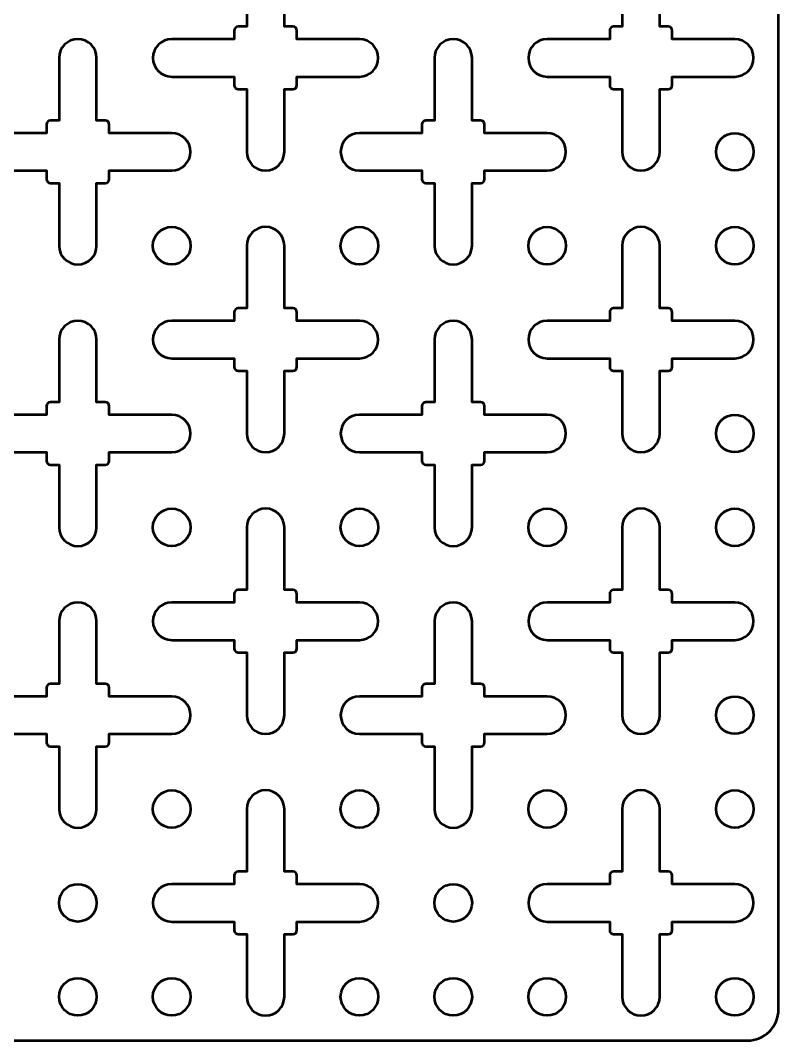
# Model space of a CAD drawing. Header units: centimetres. Extents: x -27.7 to 27.7, y -29.2 to 29.2.
# Drawn here: x 15.58 to 27.7, y -29.2 to -12.9 of the extents above; entities that cross this region are included whole.
import ezdxf

# ---------------------------------------------------------------- set-up
doc = ezdxf.new("R2010")
doc.units = ezdxf.units.CM
doc.header["$MEASUREMENT"] = 0
doc.layers.add('Layer 1', color=7, linetype='Continuous')

msp = doc.modelspace()

# ---------------------------------------------------------------- linework, layer by layer
at = {"layer": 'Layer 1', "lineweight": 53}
for centre in [(27.00001, -15.00001), (18.00001, -16.50001), (21.00001, -16.50001), (24.00001, -16.50001), (27.00001, -16.50001), (27.00001, -19.50001), (18.00001, -21.00001), (21.00001, -21.00001), (24.00001, -21.00001), (27.00001, -21.00001), (27.00001, -24.00001), (18.00001, -25.50001), (21.00001, -25.50001), (24.00001, -25.50001), (27.00001, -25.50001), (16.50001, -27.00001), (22.50001, -27.00001), (16.50001, -28.50001), (18.00001, -28.50001), (21.00001, -28.50001), (22.50001, -28.50001), (24.00001, -28.50001), (27.00001, -28.50001)]:
    msp.add_ellipse(centre, major_axis=(0, 0.30001), ratio=1, dxfattribs=at)
for points, knots in [([(-27.7, -28.7), (-27.7, -28.7), (-27.7, 28.7), (-27.7, 28.7), (-27.7, 28.7), (-27.7, 28.97614), (-27.47614, 29.2), (-27.2, 29.2), (-27.2, 29.2), (-27.2, 29.2), (27.2, 29.2), (27.2, 29.2), (27.2, 29.2), (27.47614, 29.2), (27.7, 28.97614), (27.7, 28.7), (27.7, 28.7), (27.7, 28.7), (27.7, -28.7), (27.7, -28.7), (27.7, -28.7), (27.7, -28.97614), (27.47614, -29.2), (27.2, -29.2), (27.2, -29.2), (27.2, -29.2), (-27.2, -29.2), (-27.2, -29.2), (-27.2, -29.2), (-27.47614, -29.2), (-27.7, -28.97614), (-27.7, -28.7)], [0, 0, 0, 0, 0.11111111, 0.11111111, 0.11111111, 0.11111111, 0.22222222, 0.22222222, 0.22222222, 0.22222222, 0.33333333, 0.33333333, 0.33333333, 0.33333333, 0.44444444, 0.44444444, 0.44444444, 0.44444444, 0.55555556, 0.55555556, 0.55555556, 0.55555556, 0.66666667, 0.66666667, 0.66666667, 0.66666667, 0.77777778, 0.77777778, 0.77777778, 0.77777778, 1, 1, 1, 1]), ([(19.2, -15), (19.2, -15), (19.2, -13.99998), (19.2, -13.99998), (19.2, -13.99998), (19.2, -13.99998), (19.0625, -13.99998), (19.0625, -13.99998), (19.0625, -13.99998), (19.02798, -13.99998), (19, -13.97199), (19, -13.93748), (19, -13.93748), (19, -13.93748), (19, -13.8), (19, -13.8), (19, -13.8), (19, -13.8), (18, -13.8), (18, -13.8), (18, -13.8), (17.83431, -13.8), (17.7, -13.66569), (17.7, -13.5), (17.7, -13.5), (17.7, -13.33431), (17.83431, -13.2), (18, -13.2), (18, -13.2), (18, -13.2), (19, -13.2), (19, -13.2), (19, -13.2), (19, -13.2), (19, -13.06252), (19, -13.06252), (19, -13.06252), (19, -13.02801), (19.02798, -13.00002), (19.0625, -13.00002), (19.0625, -13.00002), (19.0625, -13.00002), (19.2, -13.00002), (19.2, -13.00002), (19.2, -13.00002), (19.2, -13.00002), (19.2, -12), (19.2, -12), (19.2, -12), (19.2, -11.83431), (19.33431, -11.7), (19.5, -11.7), (19.5, -11.7), (19.66569, -11.7), (19.8, -11.83431), (19.8, -12), (19.8, -12), (19.8, -12), (19.8, -13.00002), (19.8, -13.00002), (19.8, -13.00002), (19.8, -13.00002), (19.9375, -13.00002), (19.9375, -13.00002), (19.9375, -13.00002), (19.97202, -13.00002), (20, -13.02801), (20, -13.06252), (20, -13.06252), (20, -13.06252), (20, -13.2), (20, -13.2), (20, -13.2), (20, -13.2), (21, -13.2), (21, -13.2), (21, -13.2), (21.16569, -13.2), (21.3, -13.33431), (21.3, -13.5), (21.3, -13.5), (21.3, -13.66569), (21.16569, -13.8), (21, -13.8), (21, -13.8), (21, -13.8), (20, -13.8), (20, -13.8), (20, -13.8), (20, -13.8), (20, -13.93748), (20, -13.93748), (20, -13.93748), (20, -13.97199), (19.97202, -13.99998), (19.9375, -13.99998), (19.9375, -13.99998), (19.9375, -13.99998), (19.8, -13.99998), (19.8, -13.99998), (19.8, -13.99998), (19.8, -13.99998), (19.8, -15), (19.8, -15), (19.8, -15), (19.8, -15.16569), (19.66569, -15.3), (19.5, -15.3), (19.5, -15.3), (19.33431, -15.3), (19.2, -15.16569), (19.2, -15)], [0, 0, 0, 0, 0.03448276, 0.03448276, 0.03448276, 0.03448276, 0.06896552, 0.06896552, 0.06896552, 0.06896552, 0.10344828, 0.10344828, 0.10344828, 0.10344828, 0.13793103, 0.13793103, 0.13793103, 0.13793103, 0.17241379, 0.17241379, 0.17241379, 0.17241379, 0.20689655, 0.20689655, 0.20689655, 0.20689655, 0.24137931, 0.24137931, 0.24137931, 0.24137931, 0.27586207, 0.27586207, 0.27586207, 0.27586207, 0.31034483, 0.31034483, 0.31034483, 0.31034483, 0.34482759, 0.34482759, 0.34482759, 0.34482759, 0.37931034, 0.37931034, 0.37931034, 0.37931034, 0.4137931, 0.4137931, 0.4137931, 0.4137931, 0.44827586, 0.44827586, 0.44827586, 0.44827586, 0.48275862, 0.48275862, 0.48275862, 0.48275862, 0.51724138, 0.51724138, 0.51724138, 0.51724138, 0.55172414, 0.55172414, 0.55172414, 0.55172414, 0.5862069, 0.5862069, 0.5862069, 0.5862069, 0.62068966, 0.62068966, 0.62068966, 0.62068966, 0.65517241, 0.65517241, 0.65517241, 0.65517241, 0.68965517, 0.68965517, 0.68965517, 0.68965517, 0.72413793, 0.72413793, 0.72413793, 0.72413793, 0.75862069, 0.75862069, 0.75862069, 0.75862069, 0.79310345, 0.79310345, 0.79310345, 0.79310345, 0.82758621, 0.82758621, 0.82758621, 0.82758621, 0.86206897, 0.86206897, 0.86206897, 0.86206897, 0.89655172, 0.89655172, 0.89655172, 0.89655172, 0.93103448, 0.93103448, 0.93103448, 0.93103448, 1, 1, 1, 1]), ([(25.2, -15), (25.2, -15), (25.2, -13.99998), (25.2, -13.99998), (25.2, -13.99998), (25.2, -13.99998), (25.0625, -13.99998), (25.0625, -13.99998), (25.0625, -13.99998), (25.02798, -13.99998), (25, -13.97199), (25, -13.93748), (25, -13.93748), (25, -13.93748), (25, -13.8), (25, -13.8), (25, -13.8), (25, -13.8), (24, -13.8), (24, -13.8), (24, -13.8), (23.83431, -13.8), (23.7, -13.66569), (23.7, -13.5), (23.7, -13.5), (23.7, -13.33431), (23.83431, -13.2), (24, -13.2), (24, -13.2), (24, -13.2), (25, -13.2), (25, -13.2), (25, -13.2), (25, -13.2), (25, -13.06252), (25, -13.06252), (25, -13.06252), (25, -13.02801), (25.02798, -13.00002), (25.0625, -13.00002), (25.0625, -13.00002), (25.0625, -13.00002), (25.2, -13.00002), (25.2, -13.00002), (25.2, -13.00002), (25.2, -13.00002), (25.2, -12), (25.2, -12), (25.2, -12), (25.2, -11.83431), (25.33431, -11.7), (25.5, -11.7), (25.5, -11.7), (25.66569, -11.7), (25.8, -11.83431), (25.8, -12), (25.8, -12), (25.8, -12), (25.8, -13.00002), (25.8, -13.00002), (25.8, -13.00002), (25.8, -13.00002), (25.9375, -13.00002), (25.9375, -13.00002), (25.9375, -13.00002), (25.97202, -13.00002), (26, -13.02801), (26, -13.06252), (26, -13.06252), (26, -13.06252), (26, -13.2), (26, -13.2), (26, -13.2), (26, -13.2), (27, -13.2), (27, -13.2), (27, -13.2), (27.16569, -13.2), (27.3, -13.33431), (27.3, -13.5), (27.3, -13.5), (27.3, -13.66569), (27.16569, -13.8), (27, -13.8), (27, -13.8), (27, -13.8), (26, -13.8), (26, -13.8), (26, -13.8), (26, -13.8), (26, -13.93748), (26, -13.93748), (26, -13.93748), (26, -13.97199), (25.97202, -13.99998), (25.9375, -13.99998), (25.9375, -13.99998), (25.9375, -13.99998), (25.8, -13.99998), (25.8, -13.99998), (25.8, -13.99998), (25.8, -13.99998), (25.8, -15), (25.8, -15), (25.8, -15), (25.8, -15.16569), (25.66569, -15.3), (25.5, -15.3), (25.5, -15.3), (25.33431, -15.3), (25.2, -15.16569), (25.2, -15)], [0, 0, 0, 0, 0.03448276, 0.03448276, 0.03448276, 0.03448276, 0.06896552, 0.06896552, 0.06896552, 0.06896552, 0.10344828, 0.10344828, 0.10344828, 0.10344828, 0.13793103, 0.13793103, 0.13793103, 0.13793103, 0.17241379, 0.17241379, 0.17241379, 0.17241379, 0.20689655, 0.20689655, 0.20689655, 0.20689655, 0.24137931, 0.24137931, 0.24137931, 0.24137931, 0.27586207, 0.27586207, 0.27586207, 0.27586207, 0.31034483, 0.31034483, 0.31034483, 0.31034483, 0.34482759, 0.34482759, 0.34482759, 0.34482759, 0.37931034, 0.37931034, 0.37931034, 0.37931034, 0.4137931, 0.4137931, 0.4137931, 0.4137931, 0.44827586, 0.44827586, 0.44827586, 0.44827586, 0.48275862, 0.48275862, 0.48275862, 0.48275862, 0.51724138, 0.51724138, 0.51724138, 0.51724138, 0.55172414, 0.55172414, 0.55172414, 0.55172414, 0.5862069, 0.5862069, 0.5862069, 0.5862069, 0.62068966, 0.62068966, 0.62068966, 0.62068966, 0.65517241, 0.65517241, 0.65517241, 0.65517241, 0.68965517, 0.68965517, 0.68965517, 0.68965517, 0.72413793, 0.72413793, 0.72413793, 0.72413793, 0.75862069, 0.75862069, 0.75862069, 0.75862069, 0.79310345, 0.79310345, 0.79310345, 0.79310345, 0.82758621, 0.82758621, 0.82758621, 0.82758621, 0.86206897, 0.86206897, 0.86206897, 0.86206897, 0.89655172, 0.89655172, 0.89655172, 0.89655172, 0.93103448, 0.93103448, 0.93103448, 0.93103448, 1, 1, 1, 1]), ([(16.2, -16.5), (16.2, -16.5), (16.2, -15.49998), (16.2, -15.49998), (16.2, -15.49998), (16.2, -15.49998), (16.0625, -15.49998), (16.0625, -15.49998), (16.0625, -15.49998), (16.02798, -15.49998), (16, -15.47199), (16, -15.43748), (16, -15.43748), (16, -15.43748), (16, -15.3), (16, -15.3), (16, -15.3), (16, -15.3), (15, -15.3), (15, -15.3), (15, -15.3), (14.83431, -15.3), (14.7, -15.16569), (14.7, -15), (14.7, -15), (14.7, -14.83431), (14.83431, -14.7), (15, -14.7), (15, -14.7), (15, -14.7), (16, -14.7), (16, -14.7), (16, -14.7), (16, -14.7), (16, -14.56252), (16, -14.56252), (16, -14.56252), (16, -14.52801), (16.02798, -14.50002), (16.0625, -14.50002), (16.0625, -14.50002), (16.0625, -14.50002), (16.2, -14.50002), (16.2, -14.50002), (16.2, -14.50002), (16.2, -14.50002), (16.2, -13.5), (16.2, -13.5), (16.2, -13.5), (16.2, -13.33431), (16.33431, -13.2), (16.5, -13.2), (16.5, -13.2), (16.66569, -13.2), (16.8, -13.33431), (16.8, -13.5), (16.8, -13.5), (16.8, -13.5), (16.8, -14.50002), (16.8, -14.50002), (16.8, -14.50002), (16.8, -14.50002), (16.9375, -14.50002), (16.9375, -14.50002), (16.9375, -14.50002), (16.97202, -14.50002), (17, -14.52801), (17, -14.56252), (17, -14.56252), (17, -14.56252), (17, -14.7), (17, -14.7), (17, -14.7), (17, -14.7), (18, -14.7), (18, -14.7), (18, -14.7), (18.16569, -14.7), (18.3, -14.83431), (18.3, -15), (18.3, -15), (18.3, -15.16569), (18.16569, -15.3), (18, -15.3), (18, -15.3), (18, -15.3), (17, -15.3), (17, -15.3), (17, -15.3), (17, -15.3), (17, -15.43748), (17, -15.43748), (17, -15.43748), (17, -15.47199), (16.97202, -15.49998), (16.9375, -15.49998), (16.9375, -15.49998), (16.9375, -15.49998), (16.8, -15.49998), (16.8, -15.49998), (16.8, -15.49998), (16.8, -15.49998), (16.8, -16.5), (16.8, -16.5), (16.8, -16.5), (16.8, -16.66569), (16.66569, -16.8), (16.5, -16.8), (16.5, -16.8), (16.33431, -16.8), (16.2, -16.66569), (16.2, -16.5)], [0, 0, 0, 0, 0.03448276, 0.03448276, 0.03448276, 0.03448276, 0.06896552, 0.06896552, 0.06896552, 0.06896552, 0.10344828, 0.10344828, 0.10344828, 0.10344828, 0.13793103, 0.13793103, 0.13793103, 0.13793103, 0.17241379, 0.17241379, 0.17241379, 0.17241379, 0.20689655, 0.20689655, 0.20689655, 0.20689655, 0.24137931, 0.24137931, 0.24137931, 0.24137931, 0.27586207, 0.27586207, 0.27586207, 0.27586207, 0.31034483, 0.31034483, 0.31034483, 0.31034483, 0.34482759, 0.34482759, 0.34482759, 0.34482759, 0.37931034, 0.37931034, 0.37931034, 0.37931034, 0.4137931, 0.4137931, 0.4137931, 0.4137931, 0.44827586, 0.44827586, 0.44827586, 0.44827586, 0.48275862, 0.48275862, 0.48275862, 0.48275862, 0.51724138, 0.51724138, 0.51724138, 0.51724138, 0.55172414, 0.55172414, 0.55172414, 0.55172414, 0.5862069, 0.5862069, 0.5862069, 0.5862069, 0.62068966, 0.62068966, 0.62068966, 0.62068966, 0.65517241, 0.65517241, 0.65517241, 0.65517241, 0.68965517, 0.68965517, 0.68965517, 0.68965517, 0.72413793, 0.72413793, 0.72413793, 0.72413793, 0.75862069, 0.75862069, 0.75862069, 0.75862069, 0.79310345, 0.79310345, 0.79310345, 0.79310345, 0.82758621, 0.82758621, 0.82758621, 0.82758621, 0.86206897, 0.86206897, 0.86206897, 0.86206897, 0.89655172, 0.89655172, 0.89655172, 0.89655172, 0.93103448, 0.93103448, 0.93103448, 0.93103448, 1, 1, 1, 1]), ([(22.2, -16.5), (22.2, -16.5), (22.2, -15.49998), (22.2, -15.49998), (22.2, -15.49998), (22.2, -15.49998), (22.0625, -15.49998), (22.0625, -15.49998), (22.0625, -15.49998), (22.02798, -15.49998), (22, -15.47199), (22, -15.43748), (22, -15.43748), (22, -15.43748), (22, -15.3), (22, -15.3), (22, -15.3), (22, -15.3), (21, -15.3), (21, -15.3), (21, -15.3), (20.83431, -15.3), (20.7, -15.16569), (20.7, -15), (20.7, -15), (20.7, -14.83431), (20.83431, -14.7), (21, -14.7), (21, -14.7), (21, -14.7), (22, -14.7), (22, -14.7), (22, -14.7), (22, -14.7), (22, -14.56252), (22, -14.56252), (22, -14.56252), (22, -14.52801), (22.02798, -14.50002), (22.0625, -14.50002), (22.0625, -14.50002), (22.0625, -14.50002), (22.2, -14.50002), (22.2, -14.50002), (22.2, -14.50002), (22.2, -14.50002), (22.2, -13.5), (22.2, -13.5), (22.2, -13.5), (22.2, -13.33431), (22.33431, -13.2), (22.5, -13.2), (22.5, -13.2), (22.66569, -13.2), (22.8, -13.33431), (22.8, -13.5), (22.8, -13.5), (22.8, -13.5), (22.8, -14.50002), (22.8, -14.50002), (22.8, -14.50002), (22.8, -14.50002), (22.9375, -14.50002), (22.9375, -14.50002), (22.9375, -14.50002), (22.97202, -14.50002), (23, -14.52801), (23, -14.56252), (23, -14.56252), (23, -14.56252), (23, -14.7), (23, -14.7), (23, -14.7), (23, -14.7), (24, -14.7), (24, -14.7), (24, -14.7), (24.16569, -14.7), (24.3, -14.83431), (24.3, -15), (24.3, -15), (24.3, -15.16569), (24.16569, -15.3), (24, -15.3), (24, -15.3), (24, -15.3), (23, -15.3), (23, -15.3), (23, -15.3), (23, -15.3), (23, -15.43748), (23, -15.43748), (23, -15.43748), (23, -15.47199), (22.97202, -15.49998), (22.9375, -15.49998), (22.9375, -15.49998), (22.9375, -15.49998), (22.8, -15.49998), (22.8, -15.49998), (22.8, -15.49998), (22.8, -15.49998), (22.8, -16.5), (22.8, -16.5), (22.8, -16.5), (22.8, -16.66569), (22.66569, -16.8), (22.5, -16.8), (22.5, -16.8), (22.33431, -16.8), (22.2, -16.66569), (22.2, -16.5)], [0, 0, 0, 0, 0.03448276, 0.03448276, 0.03448276, 0.03448276, 0.06896552, 0.06896552, 0.06896552, 0.06896552, 0.10344828, 0.10344828, 0.10344828, 0.10344828, 0.13793103, 0.13793103, 0.13793103, 0.13793103, 0.17241379, 0.17241379, 0.17241379, 0.17241379, 0.20689655, 0.20689655, 0.20689655, 0.20689655, 0.24137931, 0.24137931, 0.24137931, 0.24137931, 0.27586207, 0.27586207, 0.27586207, 0.27586207, 0.31034483, 0.31034483, 0.31034483, 0.31034483, 0.34482759, 0.34482759, 0.34482759, 0.34482759, 0.37931034, 0.37931034, 0.37931034, 0.37931034, 0.4137931, 0.4137931, 0.4137931, 0.4137931, 0.44827586, 0.44827586, 0.44827586, 0.44827586, 0.48275862, 0.48275862, 0.48275862, 0.48275862, 0.51724138, 0.51724138, 0.51724138, 0.51724138, 0.55172414, 0.55172414, 0.55172414, 0.55172414, 0.5862069, 0.5862069, 0.5862069, 0.5862069, 0.62068966, 0.62068966, 0.62068966, 0.62068966, 0.65517241, 0.65517241, 0.65517241, 0.65517241, 0.68965517, 0.68965517, 0.68965517, 0.68965517, 0.72413793, 0.72413793, 0.72413793, 0.72413793, 0.75862069, 0.75862069, 0.75862069, 0.75862069, 0.79310345, 0.79310345, 0.79310345, 0.79310345, 0.82758621, 0.82758621, 0.82758621, 0.82758621, 0.86206897, 0.86206897, 0.86206897, 0.86206897, 0.89655172, 0.89655172, 0.89655172, 0.89655172, 0.93103448, 0.93103448, 0.93103448, 0.93103448, 1, 1, 1, 1]), ([(19.2, -19.5), (19.2, -19.5), (19.2, -18.49998), (19.2, -18.49998), (19.2, -18.49998), (19.2, -18.49998), (19.0625, -18.49998), (19.0625, -18.49998), (19.0625, -18.49998), (19.02798, -18.49998), (19, -18.47199), (19, -18.43748), (19, -18.43748), (19, -18.43748), (19, -18.3), (19, -18.3), (19, -18.3), (19, -18.3), (18, -18.3), (18, -18.3), (18, -18.3), (17.83431, -18.3), (17.7, -18.16569), (17.7, -18), (17.7, -18), (17.7, -17.83431), (17.83431, -17.7), (18, -17.7), (18, -17.7), (18, -17.7), (19, -17.7), (19, -17.7), (19, -17.7), (19, -17.7), (19, -17.56252), (19, -17.56252), (19, -17.56252), (19, -17.52801), (19.02798, -17.50002), (19.0625, -17.50002), (19.0625, -17.50002), (19.0625, -17.50002), (19.2, -17.50002), (19.2, -17.50002), (19.2, -17.50002), (19.2, -17.50002), (19.2, -16.5), (19.2, -16.5), (19.2, -16.5), (19.2, -16.33431), (19.33431, -16.2), (19.5, -16.2), (19.5, -16.2), (19.66569, -16.2), (19.8, -16.33431), (19.8, -16.5), (19.8, -16.5), (19.8, -16.5), (19.8, -17.50002), (19.8, -17.50002), (19.8, -17.50002), (19.8, -17.50002), (19.9375, -17.50002), (19.9375, -17.50002), (19.9375, -17.50002), (19.97202, -17.50002), (20, -17.52801), (20, -17.56252), (20, -17.56252), (20, -17.56252), (20, -17.7), (20, -17.7), (20, -17.7), (20, -17.7), (21, -17.7), (21, -17.7), (21, -17.7), (21.16569, -17.7), (21.3, -17.83431), (21.3, -18), (21.3, -18), (21.3, -18.16569), (21.16569, -18.3), (21, -18.3), (21, -18.3), (21, -18.3), (20, -18.3), (20, -18.3), (20, -18.3), (20, -18.3), (20, -18.43748), (20, -18.43748), (20, -18.43748), (20, -18.47199), (19.97202, -18.49998), (19.9375, -18.49998), (19.9375, -18.49998), (19.9375, -18.49998), (19.8, -18.49998), (19.8, -18.49998), (19.8, -18.49998), (19.8, -18.49998), (19.8, -19.5), (19.8, -19.5), (19.8, -19.5), (19.8, -19.66569), (19.66569, -19.8), (19.5, -19.8), (19.5, -19.8), (19.33431, -19.8), (19.2, -19.66569), (19.2, -19.5)], [0, 0, 0, 0, 0.03448276, 0.03448276, 0.03448276, 0.03448276, 0.06896552, 0.06896552, 0.06896552, 0.06896552, 0.10344828, 0.10344828, 0.10344828, 0.10344828, 0.13793103, 0.13793103, 0.13793103, 0.13793103, 0.17241379, 0.17241379, 0.17241379, 0.17241379, 0.20689655, 0.20689655, 0.20689655, 0.20689655, 0.24137931, 0.24137931, 0.24137931, 0.24137931, 0.27586207, 0.27586207, 0.27586207, 0.27586207, 0.31034483, 0.31034483, 0.31034483, 0.31034483, 0.34482759, 0.34482759, 0.34482759, 0.34482759, 0.37931034, 0.37931034, 0.37931034, 0.37931034, 0.4137931, 0.4137931, 0.4137931, 0.4137931, 0.44827586, 0.44827586, 0.44827586, 0.44827586, 0.48275862, 0.48275862, 0.48275862, 0.48275862, 0.51724138, 0.51724138, 0.51724138, 0.51724138, 0.55172414, 0.55172414, 0.55172414, 0.55172414, 0.5862069, 0.5862069, 0.5862069, 0.5862069, 0.62068966, 0.62068966, 0.62068966, 0.62068966, 0.65517241, 0.65517241, 0.65517241, 0.65517241, 0.68965517, 0.68965517, 0.68965517, 0.68965517, 0.72413793, 0.72413793, 0.72413793, 0.72413793, 0.75862069, 0.75862069, 0.75862069, 0.75862069, 0.79310345, 0.79310345, 0.79310345, 0.79310345, 0.82758621, 0.82758621, 0.82758621, 0.82758621, 0.86206897, 0.86206897, 0.86206897, 0.86206897, 0.89655172, 0.89655172, 0.89655172, 0.89655172, 0.93103448, 0.93103448, 0.93103448, 0.93103448, 1, 1, 1, 1]), ([(25.2, -19.5), (25.2, -19.5), (25.2, -18.49998), (25.2, -18.49998), (25.2, -18.49998), (25.2, -18.49998), (25.0625, -18.49998), (25.0625, -18.49998), (25.0625, -18.49998), (25.02798, -18.49998), (25, -18.47199), (25, -18.43748), (25, -18.43748), (25, -18.43748), (25, -18.3), (25, -18.3), (25, -18.3), (25, -18.3), (24, -18.3), (24, -18.3), (24, -18.3), (23.83431, -18.3), (23.7, -18.16569), (23.7, -18), (23.7, -18), (23.7, -17.83431), (23.83431, -17.7), (24, -17.7), (24, -17.7), (24, -17.7), (25, -17.7), (25, -17.7), (25, -17.7), (25, -17.7), (25, -17.56252), (25, -17.56252), (25, -17.56252), (25, -17.52801), (25.02798, -17.50002), (25.0625, -17.50002), (25.0625, -17.50002), (25.0625, -17.50002), (25.2, -17.50002), (25.2, -17.50002), (25.2, -17.50002), (25.2, -17.50002), (25.2, -16.5), (25.2, -16.5), (25.2, -16.5), (25.2, -16.33431), (25.33431, -16.2), (25.5, -16.2), (25.5, -16.2), (25.66569, -16.2), (25.8, -16.33431), (25.8, -16.5), (25.8, -16.5), (25.8, -16.5), (25.8, -17.50002), (25.8, -17.50002), (25.8, -17.50002), (25.8, -17.50002), (25.9375, -17.50002), (25.9375, -17.50002), (25.9375, -17.50002), (25.97202, -17.50002), (26, -17.52801), (26, -17.56252), (26, -17.56252), (26, -17.56252), (26, -17.7), (26, -17.7), (26, -17.7), (26, -17.7), (27, -17.7), (27, -17.7), (27, -17.7), (27.16569, -17.7), (27.3, -17.83431), (27.3, -18), (27.3, -18), (27.3, -18.16569), (27.16569, -18.3), (27, -18.3), (27, -18.3), (27, -18.3), (26, -18.3), (26, -18.3), (26, -18.3), (26, -18.3), (26, -18.43748), (26, -18.43748), (26, -18.43748), (26, -18.47199), (25.97202, -18.49998), (25.9375, -18.49998), (25.9375, -18.49998), (25.9375, -18.49998), (25.8, -18.49998), (25.8, -18.49998), (25.8, -18.49998), (25.8, -18.49998), (25.8, -19.5), (25.8, -19.5), (25.8, -19.5), (25.8, -19.66569), (25.66569, -19.8), (25.5, -19.8), (25.5, -19.8), (25.33431, -19.8), (25.2, -19.66569), (25.2, -19.5)], [0, 0, 0, 0, 0.03448276, 0.03448276, 0.03448276, 0.03448276, 0.06896552, 0.06896552, 0.06896552, 0.06896552, 0.10344828, 0.10344828, 0.10344828, 0.10344828, 0.13793103, 0.13793103, 0.13793103, 0.13793103, 0.17241379, 0.17241379, 0.17241379, 0.17241379, 0.20689655, 0.20689655, 0.20689655, 0.20689655, 0.24137931, 0.24137931, 0.24137931, 0.24137931, 0.27586207, 0.27586207, 0.27586207, 0.27586207, 0.31034483, 0.31034483, 0.31034483, 0.31034483, 0.34482759, 0.34482759, 0.34482759, 0.34482759, 0.37931034, 0.37931034, 0.37931034, 0.37931034, 0.4137931, 0.4137931, 0.4137931, 0.4137931, 0.44827586, 0.44827586, 0.44827586, 0.44827586, 0.48275862, 0.48275862, 0.48275862, 0.48275862, 0.51724138, 0.51724138, 0.51724138, 0.51724138, 0.55172414, 0.55172414, 0.55172414, 0.55172414, 0.5862069, 0.5862069, 0.5862069, 0.5862069, 0.62068966, 0.62068966, 0.62068966, 0.62068966, 0.65517241, 0.65517241, 0.65517241, 0.65517241, 0.68965517, 0.68965517, 0.68965517, 0.68965517, 0.72413793, 0.72413793, 0.72413793, 0.72413793, 0.75862069, 0.75862069, 0.75862069, 0.75862069, 0.79310345, 0.79310345, 0.79310345, 0.79310345, 0.82758621, 0.82758621, 0.82758621, 0.82758621, 0.86206897, 0.86206897, 0.86206897, 0.86206897, 0.89655172, 0.89655172, 0.89655172, 0.89655172, 0.93103448, 0.93103448, 0.93103448, 0.93103448, 1, 1, 1, 1]), ([(16.2, -21), (16.2, -21), (16.2, -19.99998), (16.2, -19.99998), (16.2, -19.99998), (16.2, -19.99998), (16.0625, -19.99998), (16.0625, -19.99998), (16.0625, -19.99998), (16.02798, -19.99998), (16, -19.97199), (16, -19.93748), (16, -19.93748), (16, -19.93748), (16, -19.8), (16, -19.8), (16, -19.8), (16, -19.8), (15, -19.8), (15, -19.8), (15, -19.8), (14.83431, -19.8), (14.7, -19.66569), (14.7, -19.5), (14.7, -19.5), (14.7, -19.33431), (14.83431, -19.2), (15, -19.2), (15, -19.2), (15, -19.2), (16, -19.2), (16, -19.2), (16, -19.2), (16, -19.2), (16, -19.06252), (16, -19.06252), (16, -19.06252), (16, -19.02801), (16.02798, -19.00002), (16.0625, -19.00002), (16.0625, -19.00002), (16.0625, -19.00002), (16.2, -19.00002), (16.2, -19.00002), (16.2, -19.00002), (16.2, -19.00002), (16.2, -18), (16.2, -18), (16.2, -18), (16.2, -17.83431), (16.33431, -17.7), (16.5, -17.7), (16.5, -17.7), (16.66569, -17.7), (16.8, -17.83431), (16.8, -18), (16.8, -18), (16.8, -18), (16.8, -19.00002), (16.8, -19.00002), (16.8, -19.00002), (16.8, -19.00002), (16.9375, -19.00002), (16.9375, -19.00002), (16.9375, -19.00002), (16.97202, -19.00002), (17, -19.02801), (17, -19.06252), (17, -19.06252), (17, -19.06252), (17, -19.2), (17, -19.2), (17, -19.2), (17, -19.2), (18, -19.2), (18, -19.2), (18, -19.2), (18.16569, -19.2), (18.3, -19.33431), (18.3, -19.5), (18.3, -19.5), (18.3, -19.66569), (18.16569, -19.8), (18, -19.8), (18, -19.8), (18, -19.8), (17, -19.8), (17, -19.8), (17, -19.8), (17, -19.8), (17, -19.93748), (17, -19.93748), (17, -19.93748), (17, -19.97199), (16.97202, -19.99998), (16.9375, -19.99998), (16.9375, -19.99998), (16.9375, -19.99998), (16.8, -19.99998), (16.8, -19.99998), (16.8, -19.99998), (16.8, -19.99998), (16.8, -21), (16.8, -21), (16.8, -21), (16.8, -21.16569), (16.66569, -21.3), (16.5, -21.3), (16.5, -21.3), (16.33431, -21.3), (16.2, -21.16569), (16.2, -21)], [0, 0, 0, 0, 0.03448276, 0.03448276, 0.03448276, 0.03448276, 0.06896552, 0.06896552, 0.06896552, 0.06896552, 0.10344828, 0.10344828, 0.10344828, 0.10344828, 0.13793103, 0.13793103, 0.13793103, 0.13793103, 0.17241379, 0.17241379, 0.17241379, 0.17241379, 0.20689655, 0.20689655, 0.20689655, 0.20689655, 0.24137931, 0.24137931, 0.24137931, 0.24137931, 0.27586207, 0.27586207, 0.27586207, 0.27586207, 0.31034483, 0.31034483, 0.31034483, 0.31034483, 0.34482759, 0.34482759, 0.34482759, 0.34482759, 0.37931034, 0.37931034, 0.37931034, 0.37931034, 0.4137931, 0.4137931, 0.4137931, 0.4137931, 0.44827586, 0.44827586, 0.44827586, 0.44827586, 0.48275862, 0.48275862, 0.48275862, 0.48275862, 0.51724138, 0.51724138, 0.51724138, 0.51724138, 0.55172414, 0.55172414, 0.55172414, 0.55172414, 0.5862069, 0.5862069, 0.5862069, 0.5862069, 0.62068966, 0.62068966, 0.62068966, 0.62068966, 0.65517241, 0.65517241, 0.65517241, 0.65517241, 0.68965517, 0.68965517, 0.68965517, 0.68965517, 0.72413793, 0.72413793, 0.72413793, 0.72413793, 0.75862069, 0.75862069, 0.75862069, 0.75862069, 0.79310345, 0.79310345, 0.79310345, 0.79310345, 0.82758621, 0.82758621, 0.82758621, 0.82758621, 0.86206897, 0.86206897, 0.86206897, 0.86206897, 0.89655172, 0.89655172, 0.89655172, 0.89655172, 0.93103448, 0.93103448, 0.93103448, 0.93103448, 1, 1, 1, 1]), ([(22.2, -21), (22.2, -21), (22.2, -19.99998), (22.2, -19.99998), (22.2, -19.99998), (22.2, -19.99998), (22.0625, -19.99998), (22.0625, -19.99998), (22.0625, -19.99998), (22.02798, -19.99998), (22, -19.97199), (22, -19.93748), (22, -19.93748), (22, -19.93748), (22, -19.8), (22, -19.8), (22, -19.8), (22, -19.8), (21, -19.8), (21, -19.8), (21, -19.8), (20.83431, -19.8), (20.7, -19.66569), (20.7, -19.5), (20.7, -19.5), (20.7, -19.33431), (20.83431, -19.2), (21, -19.2), (21, -19.2), (21, -19.2), (22, -19.2), (22, -19.2), (22, -19.2), (22, -19.2), (22, -19.06252), (22, -19.06252), (22, -19.06252), (22, -19.02801), (22.02798, -19.00002), (22.0625, -19.00002), (22.0625, -19.00002), (22.0625, -19.00002), (22.2, -19.00002), (22.2, -19.00002), (22.2, -19.00002), (22.2, -19.00002), (22.2, -18), (22.2, -18), (22.2, -18), (22.2, -17.83431), (22.33431, -17.7), (22.5, -17.7), (22.5, -17.7), (22.66569, -17.7), (22.8, -17.83431), (22.8, -18), (22.8, -18), (22.8, -18), (22.8, -19.00002), (22.8, -19.00002), (22.8, -19.00002), (22.8, -19.00002), (22.9375, -19.00002), (22.9375, -19.00002), (22.9375, -19.00002), (22.97202, -19.00002), (23, -19.02801), (23, -19.06252), (23, -19.06252), (23, -19.06252), (23, -19.2), (23, -19.2), (23, -19.2), (23, -19.2), (24, -19.2), (24, -19.2), (24, -19.2), (24.16569, -19.2), (24.3, -19.33431), (24.3, -19.5), (24.3, -19.5), (24.3, -19.66569), (24.16569, -19.8), (24, -19.8), (24, -19.8), (24, -19.8), (23, -19.8), (23, -19.8), (23, -19.8), (23, -19.8), (23, -19.93748), (23, -19.93748), (23, -19.93748), (23, -19.97199), (22.97202, -19.99998), (22.9375, -19.99998), (22.9375, -19.99998), (22.9375, -19.99998), (22.8, -19.99998), (22.8, -19.99998), (22.8, -19.99998), (22.8, -19.99998), (22.8, -21), (22.8, -21), (22.8, -21), (22.8, -21.16569), (22.66569, -21.3), (22.5, -21.3), (22.5, -21.3), (22.33431, -21.3), (22.2, -21.16569), (22.2, -21)], [0, 0, 0, 0, 0.03448276, 0.03448276, 0.03448276, 0.03448276, 0.06896552, 0.06896552, 0.06896552, 0.06896552, 0.10344828, 0.10344828, 0.10344828, 0.10344828, 0.13793103, 0.13793103, 0.13793103, 0.13793103, 0.17241379, 0.17241379, 0.17241379, 0.17241379, 0.20689655, 0.20689655, 0.20689655, 0.20689655, 0.24137931, 0.24137931, 0.24137931, 0.24137931, 0.27586207, 0.27586207, 0.27586207, 0.27586207, 0.31034483, 0.31034483, 0.31034483, 0.31034483, 0.34482759, 0.34482759, 0.34482759, 0.34482759, 0.37931034, 0.37931034, 0.37931034, 0.37931034, 0.4137931, 0.4137931, 0.4137931, 0.4137931, 0.44827586, 0.44827586, 0.44827586, 0.44827586, 0.48275862, 0.48275862, 0.48275862, 0.48275862, 0.51724138, 0.51724138, 0.51724138, 0.51724138, 0.55172414, 0.55172414, 0.55172414, 0.55172414, 0.5862069, 0.5862069, 0.5862069, 0.5862069, 0.62068966, 0.62068966, 0.62068966, 0.62068966, 0.65517241, 0.65517241, 0.65517241, 0.65517241, 0.68965517, 0.68965517, 0.68965517, 0.68965517, 0.72413793, 0.72413793, 0.72413793, 0.72413793, 0.75862069, 0.75862069, 0.75862069, 0.75862069, 0.79310345, 0.79310345, 0.79310345, 0.79310345, 0.82758621, 0.82758621, 0.82758621, 0.82758621, 0.86206897, 0.86206897, 0.86206897, 0.86206897, 0.89655172, 0.89655172, 0.89655172, 0.89655172, 0.93103448, 0.93103448, 0.93103448, 0.93103448, 1, 1, 1, 1]), ([(19.2, -24), (19.2, -24), (19.2, -22.99998), (19.2, -22.99998), (19.2, -22.99998), (19.2, -22.99998), (19.0625, -22.99998), (19.0625, -22.99998), (19.0625, -22.99998), (19.02798, -22.99998), (19, -22.97199), (19, -22.93748), (19, -22.93748), (19, -22.93748), (19, -22.8), (19, -22.8), (19, -22.8), (19, -22.8), (18, -22.8), (18, -22.8), (18, -22.8), (17.83431, -22.8), (17.7, -22.66569), (17.7, -22.5), (17.7, -22.5), (17.7, -22.33431), (17.83431, -22.2), (18, -22.2), (18, -22.2), (18, -22.2), (19, -22.2), (19, -22.2), (19, -22.2), (19, -22.2), (19, -22.06252), (19, -22.06252), (19, -22.06252), (19, -22.02801), (19.02798, -22.00002), (19.0625, -22.00002), (19.0625, -22.00002), (19.0625, -22.00002), (19.2, -22.00002), (19.2, -22.00002), (19.2, -22.00002), (19.2, -22.00002), (19.2, -21), (19.2, -21), (19.2, -21), (19.2, -20.83431), (19.33431, -20.7), (19.5, -20.7), (19.5, -20.7), (19.66569, -20.7), (19.8, -20.83431), (19.8, -21), (19.8, -21), (19.8, -21), (19.8, -22.00002), (19.8, -22.00002), (19.8, -22.00002), (19.8, -22.00002), (19.9375, -22.00002), (19.9375, -22.00002), (19.9375, -22.00002), (19.97202, -22.00002), (20, -22.02801), (20, -22.06252), (20, -22.06252), (20, -22.06252), (20, -22.2), (20, -22.2), (20, -22.2), (20, -22.2), (21, -22.2), (21, -22.2), (21, -22.2), (21.16569, -22.2), (21.3, -22.33431), (21.3, -22.5), (21.3, -22.5), (21.3, -22.66569), (21.16569, -22.8), (21, -22.8), (21, -22.8), (21, -22.8), (20, -22.8), (20, -22.8), (20, -22.8), (20, -22.8), (20, -22.93748), (20, -22.93748), (20, -22.93748), (20, -22.97199), (19.97202, -22.99998), (19.9375, -22.99998), (19.9375, -22.99998), (19.9375, -22.99998), (19.8, -22.99998), (19.8, -22.99998), (19.8, -22.99998), (19.8, -22.99998), (19.8, -24), (19.8, -24), (19.8, -24), (19.8, -24.16569), (19.66569, -24.3), (19.5, -24.3), (19.5, -24.3), (19.33431, -24.3), (19.2, -24.16569), (19.2, -24)], [0, 0, 0, 0, 0.03448276, 0.03448276, 0.03448276, 0.03448276, 0.06896552, 0.06896552, 0.06896552, 0.06896552, 0.10344828, 0.10344828, 0.10344828, 0.10344828, 0.13793103, 0.13793103, 0.13793103, 0.13793103, 0.17241379, 0.17241379, 0.17241379, 0.17241379, 0.20689655, 0.20689655, 0.20689655, 0.20689655, 0.24137931, 0.24137931, 0.24137931, 0.24137931, 0.27586207, 0.27586207, 0.27586207, 0.27586207, 0.31034483, 0.31034483, 0.31034483, 0.31034483, 0.34482759, 0.34482759, 0.34482759, 0.34482759, 0.37931034, 0.37931034, 0.37931034, 0.37931034, 0.4137931, 0.4137931, 0.4137931, 0.4137931, 0.44827586, 0.44827586, 0.44827586, 0.44827586, 0.48275862, 0.48275862, 0.48275862, 0.48275862, 0.51724138, 0.51724138, 0.51724138, 0.51724138, 0.55172414, 0.55172414, 0.55172414, 0.55172414, 0.5862069, 0.5862069, 0.5862069, 0.5862069, 0.62068966, 0.62068966, 0.62068966, 0.62068966, 0.65517241, 0.65517241, 0.65517241, 0.65517241, 0.68965517, 0.68965517, 0.68965517, 0.68965517, 0.72413793, 0.72413793, 0.72413793, 0.72413793, 0.75862069, 0.75862069, 0.75862069, 0.75862069, 0.79310345, 0.79310345, 0.79310345, 0.79310345, 0.82758621, 0.82758621, 0.82758621, 0.82758621, 0.86206897, 0.86206897, 0.86206897, 0.86206897, 0.89655172, 0.89655172, 0.89655172, 0.89655172, 0.93103448, 0.93103448, 0.93103448, 0.93103448, 1, 1, 1, 1]), ([(25.2, -24), (25.2, -24), (25.2, -22.99998), (25.2, -22.99998), (25.2, -22.99998), (25.2, -22.99998), (25.0625, -22.99998), (25.0625, -22.99998), (25.0625, -22.99998), (25.02798, -22.99998), (25, -22.97199), (25, -22.93748), (25, -22.93748), (25, -22.93748), (25, -22.8), (25, -22.8), (25, -22.8), (25, -22.8), (24, -22.8), (24, -22.8), (24, -22.8), (23.83431, -22.8), (23.7, -22.66569), (23.7, -22.5), (23.7, -22.5), (23.7, -22.33431), (23.83431, -22.2), (24, -22.2), (24, -22.2), (24, -22.2), (25, -22.2), (25, -22.2), (25, -22.2), (25, -22.2), (25, -22.06252), (25, -22.06252), (25, -22.06252), (25, -22.02801), (25.02798, -22.00002), (25.0625, -22.00002), (25.0625, -22.00002), (25.0625, -22.00002), (25.2, -22.00002), (25.2, -22.00002), (25.2, -22.00002), (25.2, -22.00002), (25.2, -21), (25.2, -21), (25.2, -21), (25.2, -20.83431), (25.33431, -20.7), (25.5, -20.7), (25.5, -20.7), (25.66569, -20.7), (25.8, -20.83431), (25.8, -21), (25.8, -21), (25.8, -21), (25.8, -22.00002), (25.8, -22.00002), (25.8, -22.00002), (25.8, -22.00002), (25.9375, -22.00002), (25.9375, -22.00002), (25.9375, -22.00002), (25.97202, -22.00002), (26, -22.02801), (26, -22.06252), (26, -22.06252), (26, -22.06252), (26, -22.2), (26, -22.2), (26, -22.2), (26, -22.2), (27, -22.2), (27, -22.2), (27, -22.2), (27.16569, -22.2), (27.3, -22.33431), (27.3, -22.5), (27.3, -22.5), (27.3, -22.66569), (27.16569, -22.8), (27, -22.8), (27, -22.8), (27, -22.8), (26, -22.8), (26, -22.8), (26, -22.8), (26, -22.8), (26, -22.93748), (26, -22.93748), (26, -22.93748), (26, -22.97199), (25.97202, -22.99998), (25.9375, -22.99998), (25.9375, -22.99998), (25.9375, -22.99998), (25.8, -22.99998), (25.8, -22.99998), (25.8, -22.99998), (25.8, -22.99998), (25.8, -24), (25.8, -24), (25.8, -24), (25.8, -24.16569), (25.66569, -24.3), (25.5, -24.3), (25.5, -24.3), (25.33431, -24.3), (25.2, -24.16569), (25.2, -24)], [0, 0, 0, 0, 0.03448276, 0.03448276, 0.03448276, 0.03448276, 0.06896552, 0.06896552, 0.06896552, 0.06896552, 0.10344828, 0.10344828, 0.10344828, 0.10344828, 0.13793103, 0.13793103, 0.13793103, 0.13793103, 0.17241379, 0.17241379, 0.17241379, 0.17241379, 0.20689655, 0.20689655, 0.20689655, 0.20689655, 0.24137931, 0.24137931, 0.24137931, 0.24137931, 0.27586207, 0.27586207, 0.27586207, 0.27586207, 0.31034483, 0.31034483, 0.31034483, 0.31034483, 0.34482759, 0.34482759, 0.34482759, 0.34482759, 0.37931034, 0.37931034, 0.37931034, 0.37931034, 0.4137931, 0.4137931, 0.4137931, 0.4137931, 0.44827586, 0.44827586, 0.44827586, 0.44827586, 0.48275862, 0.48275862, 0.48275862, 0.48275862, 0.51724138, 0.51724138, 0.51724138, 0.51724138, 0.55172414, 0.55172414, 0.55172414, 0.55172414, 0.5862069, 0.5862069, 0.5862069, 0.5862069, 0.62068966, 0.62068966, 0.62068966, 0.62068966, 0.65517241, 0.65517241, 0.65517241, 0.65517241, 0.68965517, 0.68965517, 0.68965517, 0.68965517, 0.72413793, 0.72413793, 0.72413793, 0.72413793, 0.75862069, 0.75862069, 0.75862069, 0.75862069, 0.79310345, 0.79310345, 0.79310345, 0.79310345, 0.82758621, 0.82758621, 0.82758621, 0.82758621, 0.86206897, 0.86206897, 0.86206897, 0.86206897, 0.89655172, 0.89655172, 0.89655172, 0.89655172, 0.93103448, 0.93103448, 0.93103448, 0.93103448, 1, 1, 1, 1]), ([(16.2, -25.5), (16.2, -25.5), (16.2, -24.49998), (16.2, -24.49998), (16.2, -24.49998), (16.2, -24.49998), (16.0625, -24.49998), (16.0625, -24.49998), (16.0625, -24.49998), (16.02798, -24.49998), (16, -24.47199), (16, -24.43748), (16, -24.43748), (16, -24.43748), (16, -24.3), (16, -24.3), (16, -24.3), (16, -24.3), (15, -24.3), (15, -24.3), (15, -24.3), (14.83431, -24.3), (14.7, -24.16569), (14.7, -24), (14.7, -24), (14.7, -23.83431), (14.83431, -23.7), (15, -23.7), (15, -23.7), (15, -23.7), (16, -23.7), (16, -23.7), (16, -23.7), (16, -23.7), (16, -23.56252), (16, -23.56252), (16, -23.56252), (16, -23.52801), (16.02798, -23.50002), (16.0625, -23.50002), (16.0625, -23.50002), (16.0625, -23.50002), (16.2, -23.50002), (16.2, -23.50002), (16.2, -23.50002), (16.2, -23.50002), (16.2, -22.5), (16.2, -22.5), (16.2, -22.5), (16.2, -22.33431), (16.33431, -22.2), (16.5, -22.2), (16.5, -22.2), (16.66569, -22.2), (16.8, -22.33431), (16.8, -22.5), (16.8, -22.5), (16.8, -22.5), (16.8, -23.50002), (16.8, -23.50002), (16.8, -23.50002), (16.8, -23.50002), (16.9375, -23.50002), (16.9375, -23.50002), (16.9375, -23.50002), (16.97202, -23.50002), (17, -23.52801), (17, -23.56252), (17, -23.56252), (17, -23.56252), (17, -23.7), (17, -23.7), (17, -23.7), (17, -23.7), (18, -23.7), (18, -23.7), (18, -23.7), (18.16569, -23.7), (18.3, -23.83431), (18.3, -24), (18.3, -24), (18.3, -24.16569), (18.16569, -24.3), (18, -24.3), (18, -24.3), (18, -24.3), (17, -24.3), (17, -24.3), (17, -24.3), (17, -24.3), (17, -24.43748), (17, -24.43748), (17, -24.43748), (17, -24.47199), (16.97202, -24.49998), (16.9375, -24.49998), (16.9375, -24.49998), (16.9375, -24.49998), (16.8, -24.49998), (16.8, -24.49998), (16.8, -24.49998), (16.8, -24.49998), (16.8, -25.5), (16.8, -25.5), (16.8, -25.5), (16.8, -25.66569), (16.66569, -25.8), (16.5, -25.8), (16.5, -25.8), (16.33431, -25.8), (16.2, -25.66569), (16.2, -25.5)], [0, 0, 0, 0, 0.03448276, 0.03448276, 0.03448276, 0.03448276, 0.06896552, 0.06896552, 0.06896552, 0.06896552, 0.10344828, 0.10344828, 0.10344828, 0.10344828, 0.13793103, 0.13793103, 0.13793103, 0.13793103, 0.17241379, 0.17241379, 0.17241379, 0.17241379, 0.20689655, 0.20689655, 0.20689655, 0.20689655, 0.24137931, 0.24137931, 0.24137931, 0.24137931, 0.27586207, 0.27586207, 0.27586207, 0.27586207, 0.31034483, 0.31034483, 0.31034483, 0.31034483, 0.34482759, 0.34482759, 0.34482759, 0.34482759, 0.37931034, 0.37931034, 0.37931034, 0.37931034, 0.4137931, 0.4137931, 0.4137931, 0.4137931, 0.44827586, 0.44827586, 0.44827586, 0.44827586, 0.48275862, 0.48275862, 0.48275862, 0.48275862, 0.51724138, 0.51724138, 0.51724138, 0.51724138, 0.55172414, 0.55172414, 0.55172414, 0.55172414, 0.5862069, 0.5862069, 0.5862069, 0.5862069, 0.62068966, 0.62068966, 0.62068966, 0.62068966, 0.65517241, 0.65517241, 0.65517241, 0.65517241, 0.68965517, 0.68965517, 0.68965517, 0.68965517, 0.72413793, 0.72413793, 0.72413793, 0.72413793, 0.75862069, 0.75862069, 0.75862069, 0.75862069, 0.79310345, 0.79310345, 0.79310345, 0.79310345, 0.82758621, 0.82758621, 0.82758621, 0.82758621, 0.86206897, 0.86206897, 0.86206897, 0.86206897, 0.89655172, 0.89655172, 0.89655172, 0.89655172, 0.93103448, 0.93103448, 0.93103448, 0.93103448, 1, 1, 1, 1]), ([(22.2, -25.5), (22.2, -25.5), (22.2, -24.49998), (22.2, -24.49998), (22.2, -24.49998), (22.2, -24.49998), (22.0625, -24.49998), (22.0625, -24.49998), (22.0625, -24.49998), (22.02798, -24.49998), (22, -24.47199), (22, -24.43748), (22, -24.43748), (22, -24.43748), (22, -24.3), (22, -24.3), (22, -24.3), (22, -24.3), (21, -24.3), (21, -24.3), (21, -24.3), (20.83431, -24.3), (20.7, -24.16569), (20.7, -24), (20.7, -24), (20.7, -23.83431), (20.83431, -23.7), (21, -23.7), (21, -23.7), (21, -23.7), (22, -23.7), (22, -23.7), (22, -23.7), (22, -23.7), (22, -23.56252), (22, -23.56252), (22, -23.56252), (22, -23.52801), (22.02798, -23.50002), (22.0625, -23.50002), (22.0625, -23.50002), (22.0625, -23.50002), (22.2, -23.50002), (22.2, -23.50002), (22.2, -23.50002), (22.2, -23.50002), (22.2, -22.5), (22.2, -22.5), (22.2, -22.5), (22.2, -22.33431), (22.33431, -22.2), (22.5, -22.2), (22.5, -22.2), (22.66569, -22.2), (22.8, -22.33431), (22.8, -22.5), (22.8, -22.5), (22.8, -22.5), (22.8, -23.50002), (22.8, -23.50002), (22.8, -23.50002), (22.8, -23.50002), (22.9375, -23.50002), (22.9375, -23.50002), (22.9375, -23.50002), (22.97202, -23.50002), (23, -23.52801), (23, -23.56252), (23, -23.56252), (23, -23.56252), (23, -23.7), (23, -23.7), (23, -23.7), (23, -23.7), (24, -23.7), (24, -23.7), (24, -23.7), (24.16569, -23.7), (24.3, -23.83431), (24.3, -24), (24.3, -24), (24.3, -24.16569), (24.16569, -24.3), (24, -24.3), (24, -24.3), (24, -24.3), (23, -24.3), (23, -24.3), (23, -24.3), (23, -24.3), (23, -24.43748), (23, -24.43748), (23, -24.43748), (23, -24.47199), (22.97202, -24.49998), (22.9375, -24.49998), (22.9375, -24.49998), (22.9375, -24.49998), (22.8, -24.49998), (22.8, -24.49998), (22.8, -24.49998), (22.8, -24.49998), (22.8, -25.5), (22.8, -25.5), (22.8, -25.5), (22.8, -25.66569), (22.66569, -25.8), (22.5, -25.8), (22.5, -25.8), (22.33431, -25.8), (22.2, -25.66569), (22.2, -25.5)], [0, 0, 0, 0, 0.03448276, 0.03448276, 0.03448276, 0.03448276, 0.06896552, 0.06896552, 0.06896552, 0.06896552, 0.10344828, 0.10344828, 0.10344828, 0.10344828, 0.13793103, 0.13793103, 0.13793103, 0.13793103, 0.17241379, 0.17241379, 0.17241379, 0.17241379, 0.20689655, 0.20689655, 0.20689655, 0.20689655, 0.24137931, 0.24137931, 0.24137931, 0.24137931, 0.27586207, 0.27586207, 0.27586207, 0.27586207, 0.31034483, 0.31034483, 0.31034483, 0.31034483, 0.34482759, 0.34482759, 0.34482759, 0.34482759, 0.37931034, 0.37931034, 0.37931034, 0.37931034, 0.4137931, 0.4137931, 0.4137931, 0.4137931, 0.44827586, 0.44827586, 0.44827586, 0.44827586, 0.48275862, 0.48275862, 0.48275862, 0.48275862, 0.51724138, 0.51724138, 0.51724138, 0.51724138, 0.55172414, 0.55172414, 0.55172414, 0.55172414, 0.5862069, 0.5862069, 0.5862069, 0.5862069, 0.62068966, 0.62068966, 0.62068966, 0.62068966, 0.65517241, 0.65517241, 0.65517241, 0.65517241, 0.68965517, 0.68965517, 0.68965517, 0.68965517, 0.72413793, 0.72413793, 0.72413793, 0.72413793, 0.75862069, 0.75862069, 0.75862069, 0.75862069, 0.79310345, 0.79310345, 0.79310345, 0.79310345, 0.82758621, 0.82758621, 0.82758621, 0.82758621, 0.86206897, 0.86206897, 0.86206897, 0.86206897, 0.89655172, 0.89655172, 0.89655172, 0.89655172, 0.93103448, 0.93103448, 0.93103448, 0.93103448, 1, 1, 1, 1]), ([(19.2, -28.5), (19.2, -28.5), (19.2, -27.49998), (19.2, -27.49998), (19.2, -27.49998), (19.2, -27.49998), (19.0625, -27.49998), (19.0625, -27.49998), (19.0625, -27.49998), (19.02798, -27.49998), (19, -27.47199), (19, -27.43748), (19, -27.43748), (19, -27.43748), (19, -27.3), (19, -27.3), (19, -27.3), (19, -27.3), (18, -27.3), (18, -27.3), (18, -27.3), (17.83431, -27.3), (17.7, -27.16569), (17.7, -27), (17.7, -27), (17.7, -26.83431), (17.83431, -26.7), (18, -26.7), (18, -26.7), (18, -26.7), (19, -26.7), (19, -26.7), (19, -26.7), (19, -26.7), (19, -26.56252), (19, -26.56252), (19, -26.56252), (19, -26.52801), (19.02798, -26.50002), (19.0625, -26.50002), (19.0625, -26.50002), (19.0625, -26.50002), (19.2, -26.50002), (19.2, -26.50002), (19.2, -26.50002), (19.2, -26.50002), (19.2, -25.5), (19.2, -25.5), (19.2, -25.5), (19.2, -25.33431), (19.33431, -25.2), (19.5, -25.2), (19.5, -25.2), (19.66569, -25.2), (19.8, -25.33431), (19.8, -25.5), (19.8, -25.5), (19.8, -25.5), (19.8, -26.50002), (19.8, -26.50002), (19.8, -26.50002), (19.8, -26.50002), (19.9375, -26.50002), (19.9375, -26.50002), (19.9375, -26.50002), (19.97202, -26.50002), (20, -26.52801), (20, -26.56252), (20, -26.56252), (20, -26.56252), (20, -26.7), (20, -26.7), (20, -26.7), (20, -26.7), (21, -26.7), (21, -26.7), (21, -26.7), (21.16569, -26.7), (21.3, -26.83431), (21.3, -27), (21.3, -27), (21.3, -27.16569), (21.16569, -27.3), (21, -27.3), (21, -27.3), (21, -27.3), (20, -27.3), (20, -27.3), (20, -27.3), (20, -27.3), (20, -27.43748), (20, -27.43748), (20, -27.43748), (20, -27.47199), (19.97202, -27.49998), (19.9375, -27.49998), (19.9375, -27.49998), (19.9375, -27.49998), (19.8, -27.49998), (19.8, -27.49998), (19.8, -27.49998), (19.8, -27.49998), (19.8, -28.5), (19.8, -28.5), (19.8, -28.5), (19.8, -28.66569), (19.66569, -28.8), (19.5, -28.8), (19.5, -28.8), (19.33431, -28.8), (19.2, -28.66569), (19.2, -28.5)], [0, 0, 0, 0, 0.03448276, 0.03448276, 0.03448276, 0.03448276, 0.06896552, 0.06896552, 0.06896552, 0.06896552, 0.10344828, 0.10344828, 0.10344828, 0.10344828, 0.13793103, 0.13793103, 0.13793103, 0.13793103, 0.17241379, 0.17241379, 0.17241379, 0.17241379, 0.20689655, 0.20689655, 0.20689655, 0.20689655, 0.24137931, 0.24137931, 0.24137931, 0.24137931, 0.27586207, 0.27586207, 0.27586207, 0.27586207, 0.31034483, 0.31034483, 0.31034483, 0.31034483, 0.34482759, 0.34482759, 0.34482759, 0.34482759, 0.37931034, 0.37931034, 0.37931034, 0.37931034, 0.4137931, 0.4137931, 0.4137931, 0.4137931, 0.44827586, 0.44827586, 0.44827586, 0.44827586, 0.48275862, 0.48275862, 0.48275862, 0.48275862, 0.51724138, 0.51724138, 0.51724138, 0.51724138, 0.55172414, 0.55172414, 0.55172414, 0.55172414, 0.5862069, 0.5862069, 0.5862069, 0.5862069, 0.62068966, 0.62068966, 0.62068966, 0.62068966, 0.65517241, 0.65517241, 0.65517241, 0.65517241, 0.68965517, 0.68965517, 0.68965517, 0.68965517, 0.72413793, 0.72413793, 0.72413793, 0.72413793, 0.75862069, 0.75862069, 0.75862069, 0.75862069, 0.79310345, 0.79310345, 0.79310345, 0.79310345, 0.82758621, 0.82758621, 0.82758621, 0.82758621, 0.86206897, 0.86206897, 0.86206897, 0.86206897, 0.89655172, 0.89655172, 0.89655172, 0.89655172, 0.93103448, 0.93103448, 0.93103448, 0.93103448, 1, 1, 1, 1]), ([(25.2, -28.5), (25.2, -28.5), (25.2, -27.49998), (25.2, -27.49998), (25.2, -27.49998), (25.2, -27.49998), (25.0625, -27.49998), (25.0625, -27.49998), (25.0625, -27.49998), (25.02798, -27.49998), (25, -27.47199), (25, -27.43748), (25, -27.43748), (25, -27.43748), (25, -27.3), (25, -27.3), (25, -27.3), (25, -27.3), (24, -27.3), (24, -27.3), (24, -27.3), (23.83431, -27.3), (23.7, -27.16569), (23.7, -27), (23.7, -27), (23.7, -26.83431), (23.83431, -26.7), (24, -26.7), (24, -26.7), (24, -26.7), (25, -26.7), (25, -26.7), (25, -26.7), (25, -26.7), (25, -26.56252), (25, -26.56252), (25, -26.56252), (25, -26.52801), (25.02798, -26.50002), (25.0625, -26.50002), (25.0625, -26.50002), (25.0625, -26.50002), (25.2, -26.50002), (25.2, -26.50002), (25.2, -26.50002), (25.2, -26.50002), (25.2, -25.5), (25.2, -25.5), (25.2, -25.5), (25.2, -25.33431), (25.33431, -25.2), (25.5, -25.2), (25.5, -25.2), (25.66569, -25.2), (25.8, -25.33431), (25.8, -25.5), (25.8, -25.5), (25.8, -25.5), (25.8, -26.50002), (25.8, -26.50002), (25.8, -26.50002), (25.8, -26.50002), (25.9375, -26.50002), (25.9375, -26.50002), (25.9375, -26.50002), (25.97202, -26.50002), (26, -26.52801), (26, -26.56252), (26, -26.56252), (26, -26.56252), (26, -26.7), (26, -26.7), (26, -26.7), (26, -26.7), (27, -26.7), (27, -26.7), (27, -26.7), (27.16569, -26.7), (27.3, -26.83431), (27.3, -27), (27.3, -27), (27.3, -27.16569), (27.16569, -27.3), (27, -27.3), (27, -27.3), (27, -27.3), (26, -27.3), (26, -27.3), (26, -27.3), (26, -27.3), (26, -27.43748), (26, -27.43748), (26, -27.43748), (26, -27.47199), (25.97202, -27.49998), (25.9375, -27.49998), (25.9375, -27.49998), (25.9375, -27.49998), (25.8, -27.49998), (25.8, -27.49998), (25.8, -27.49998), (25.8, -27.49998), (25.8, -28.5), (25.8, -28.5), (25.8, -28.5), (25.8, -28.66569), (25.66569, -28.8), (25.5, -28.8), (25.5, -28.8), (25.33431, -28.8), (25.2, -28.66569), (25.2, -28.5)], [0, 0, 0, 0, 0.03448276, 0.03448276, 0.03448276, 0.03448276, 0.06896552, 0.06896552, 0.06896552, 0.06896552, 0.10344828, 0.10344828, 0.10344828, 0.10344828, 0.13793103, 0.13793103, 0.13793103, 0.13793103, 0.17241379, 0.17241379, 0.17241379, 0.17241379, 0.20689655, 0.20689655, 0.20689655, 0.20689655, 0.24137931, 0.24137931, 0.24137931, 0.24137931, 0.27586207, 0.27586207, 0.27586207, 0.27586207, 0.31034483, 0.31034483, 0.31034483, 0.31034483, 0.34482759, 0.34482759, 0.34482759, 0.34482759, 0.37931034, 0.37931034, 0.37931034, 0.37931034, 0.4137931, 0.4137931, 0.4137931, 0.4137931, 0.44827586, 0.44827586, 0.44827586, 0.44827586, 0.48275862, 0.48275862, 0.48275862, 0.48275862, 0.51724138, 0.51724138, 0.51724138, 0.51724138, 0.55172414, 0.55172414, 0.55172414, 0.55172414, 0.5862069, 0.5862069, 0.5862069, 0.5862069, 0.62068966, 0.62068966, 0.62068966, 0.62068966, 0.65517241, 0.65517241, 0.65517241, 0.65517241, 0.68965517, 0.68965517, 0.68965517, 0.68965517, 0.72413793, 0.72413793, 0.72413793, 0.72413793, 0.75862069, 0.75862069, 0.75862069, 0.75862069, 0.79310345, 0.79310345, 0.79310345, 0.79310345, 0.82758621, 0.82758621, 0.82758621, 0.82758621, 0.86206897, 0.86206897, 0.86206897, 0.86206897, 0.89655172, 0.89655172, 0.89655172, 0.89655172, 0.93103448, 0.93103448, 0.93103448, 0.93103448, 1, 1, 1, 1])]:
    msp.add_open_spline(points, degree=3, knots=knots, dxfattribs=at)

doc.saveas('drawing.dxf')
